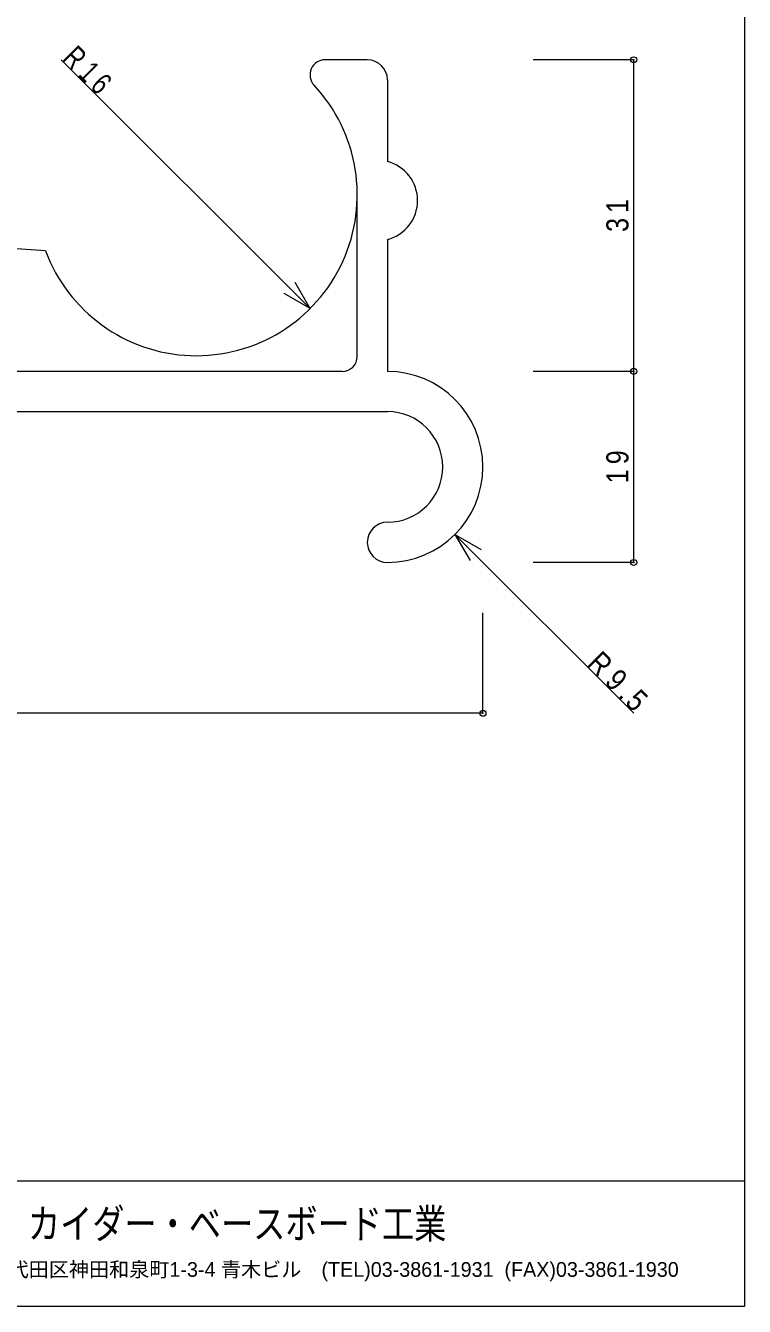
# Model space of a CAD drawing. Units: millimetres on the paper. Extents: x -141 to 141, y -98 to 98.
# Drawn here: x 69.5 to 141, y -97.5 to 29.9 of the extents above; entities that cross this region are included whole.
import ezdxf
from ezdxf.enums import TextEntityAlignment as Align

# ---------------------------------------------------------------- set-up
doc = ezdxf.new("R2010")
doc.units = ezdxf.units.MM
doc.header["$PDMODE"] = 32
doc.header["$PDSIZE"] = 0.6
for name, color, linetype, lineweight in [('0-0_ＫＢ製品', 2, 'Continuous', 9), ('0-3_寸法', 4, 'Continuous', 9), ('0-4_引出線字', 4, 'Continuous', 9), ('F-0_図面枠', 5, 'Continuous', 9), ('F-5_F-5ﾚｲﾔ', 7, 'Continuous', 9)]:
    doc.layers.add(name, color=color, linetype=linetype, lineweight=lineweight)
doc.layers.add('0-5_文字', color=7, linetype='Continuous')
doc.styles.add('HG創英角ｺﾞｼｯｸUB', font='')
doc.styles.add('HGｺﾞｼｯｸM', font='')
doc.styles.get('HG創英角ｺﾞｼｯｸUB').set_extended_font_data('HG創英角ｺﾞｼｯｸUB')
doc.styles.get('HGｺﾞｼｯｸM').set_extended_font_data('HGｺﾞｼｯｸM')

msp = doc.modelspace()

# ---------------------------------------------------------------- linework, layer by layer
at = {"layer": '0-0_ＫＢ製品'}
for p, q in [((103.5, 26.5), (99.301, 26.5)), ((105.5, 24.5), (105.5, 16.373)), ((71.5, 7.5), (58.49, 8.416))]:
    msp.add_line(p, q, dxfattribs=at)
at = {"layer": '0-0_ＫＢ製品', "lineweight": 18}
for p, q in [((102.5, -3), (102.5, 13.068)), ((105.5, 8.627), (105.5, -4.5)), ((101, -4.5), (-69.5, -4.5)), ((-69.5, -8.5), (105.5, -8.5))]:
    msp.add_line(p, q, dxfattribs=at)
at = {"layer": '0-0_ＫＢ製品'}
for centre, radius, start, end in [((99.301, 25), 1.5, 90, 222.98775), ((103.5, 24.5), 2, 0, 90), ((86.5, 13.068), 16, 200.36413, 42.98775), ((104.5, 12.5), 4, 284.47751, 75.52249), ((105.5, -14), 9.5, 270, 90), ((105.5, -14), 5.5, 270, 90), ((105.5, -21.5), 2, 90, 270)]:
    msp.add_arc(centre, radius, start, end, dxfattribs=at)
at = {"layer": '0-0_ＫＢ製品', "lineweight": 18}
msp.add_arc((101, -3), 1.5, 270, 0, dxfattribs=at)
at = {"layer": '0-3_寸法'}
for p, q in [((130, 26.5), (120, 26.5)), ((130, -4.5), (130, 26.5)), ((130, -4.5), (120, -4.5)), ((130, -23.5), (130, -4.5)), ((130, -23.5), (120, -23.5)), ((115, -38.5), (115, -28.5)), ((115, -38.5), (-105, -38.5))]:
    msp.add_line(p, q, dxfattribs=at)
for p in [(130, 26.5), (130, -4.5), (130, -23.5), (115, -38.5)]:
    msp.add_point(p, dxfattribs=at)
at = {"layer": '0-4_引出線字'}
for p, q in [((73.068, 26.5), (97.814, 1.754)), ((97.814, 1.754), (96.314, 4.352)), ((97.814, 1.754), (95.216, 3.254)), ((112.218, -20.718), (114.816, -22.218)), ((112.218, -20.718), (113.718, -23.316)), ((112.218, -20.718), (130, -38.5))]:
    msp.add_line(p, q, dxfattribs=at)
at = {"layer": 'F-0_図面枠'}
for p, q in [((141, 97.5), (141, -97.5)), ((-141, -85), (141, -85)), ((141, -97.5), (-141, -97.5))]:
    msp.add_line(p, q, dxfattribs=at)

# ---------------------------------------------------------------- texts
at = {"layer": '0-3_寸法', "color": 7, "char_height": 2.199, "attachment_point": 7, "rotation": 90, "style": 'HGｺﾞｼｯｸM'}
for s, insert in [('\\T1.36;\\W0.85;31', (129.5, 9.375)), ('\\T1.36;\\W0.85;19', (129.5, -15.625))]:
    msp.add_mtext(s, dxfattribs=dict(at, insert=insert))
at = {"layer": '0-5_文字', "char_height": 2.199, "attachment_point": 7, "rotation": 315, "style": 'HGｺﾞｼｯｸM'}
for s, insert in [('\\T1.38;\\W0.75;R16', (73.068, 26.5)), ('\\T1.38;\\W0.85;R9.5', (125.227, -33.727))]:
    msp.add_mtext(s, dxfattribs=dict(at, insert=insert))
at = {"layer": 'F-5_F-5ﾚｲﾔ', "style": 'HG創英角ｺﾞｼｯｸUB', "width": 0.8}
msp.add_text('カイダー・ベースボード工業', height=2.933, dxfattribs=at).set_placement((69.75, -91.625), align=Align.BOTTOM_LEFT)
at = {"layer": 'F-5_F-5ﾚｲﾔ', "style": 'HGｺﾞｼｯｸM'}
msp.add_text('〒101-0024 東京都千代田区神田和泉町1-3-4 青木ビル\u3000(TEL)03-3861-1931  (FAX)03-3861-1930', height=1.466, dxfattribs=at).set_placement((49, -95), align=Align.BOTTOM_LEFT)

doc.saveas('drawing.dxf')
